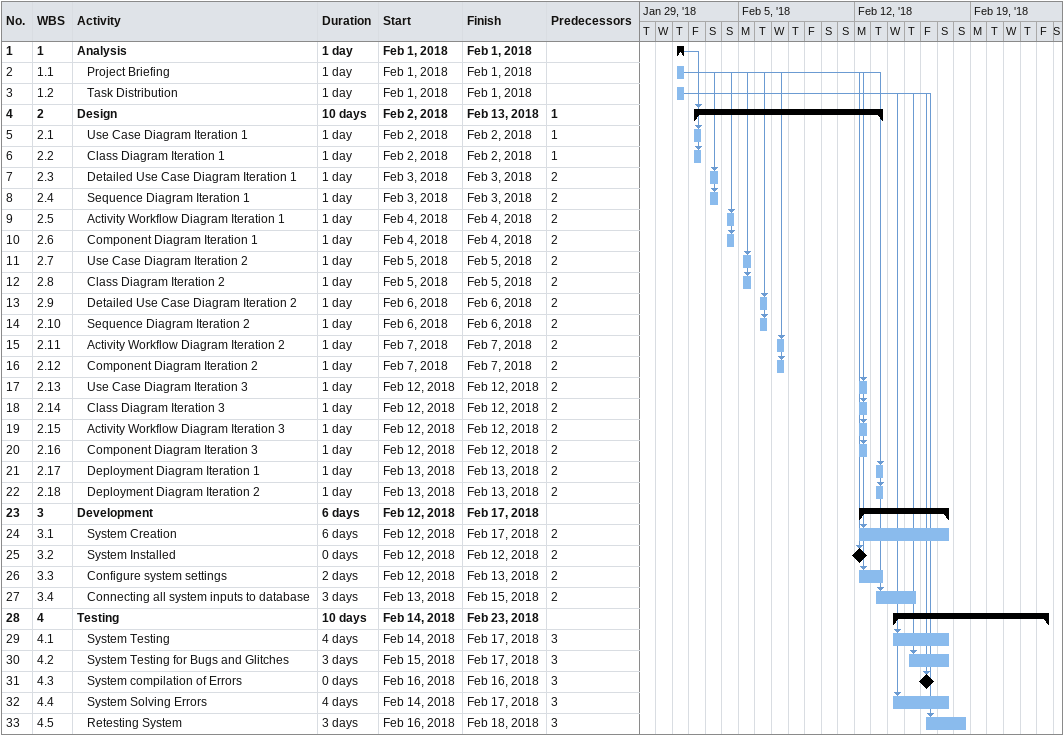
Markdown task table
| ID | WBS | Task | Duration | Start | Finish | Predecessors |
|---|---|---|---|---|---|---|
| 1 | 1 | **Analysis** | 1d | 2018-02-01 | 2018-02-01 |  |
| 2 | 1.1 | Project Briefing | 1d | 2018-02-01 | 2018-02-01 |  |
| 3 | 1.2 | Task Distribution | 1d | 2018-02-01 | 2018-02-01 |  |
| 4 | 2 | **Design** | 10d | 2018-02-02 | 2018-02-13 | 1 |
| 5 | 2.1 | Use Case Diagram Iteration 1 | 1d | 2018-02-02 | 2018-02-02 | 1 |
| 6 | 2.2 | Class Diagram Iteration 1 | 1d | 2018-02-02 | 2018-02-02 | 1 |
| 7 | 2.3 | Detailed Use Case Diagram Iteration 1 | 1d | 2018-02-03 | 2018-02-03 | 2 |
| 8 | 2.4 | Sequence Diagram Iteration 1 | 1d | 2018-02-03 | 2018-02-03 | 2 |
| 9 | 2.5 | Activity Workflow Diagram Iteration 1 | 1d | 2018-02-04 | 2018-02-04 | 2 |
| 10 | 2.6 | Component Diagram Iteration 1 | 1d | 2018-02-04 | 2018-02-04 | 2 |
| 11 | 2.7 | Use Case Diagram Iteration 2 | 1d | 2018-02-05 | 2018-02-05 | 2 |
| 12 | 2.8 | Class Diagram Iteration 2 | 1d | 2018-02-05 | 2018-02-05 | 2 |
| 13 | 2.9 | Detailed Use Case Diagram Iteration 2 | 1d | 2018-02-06 | 2018-02-06 | 2 |
| 14 | 2.10 | Sequence Diagram Iteration 2 | 1d | 2018-02-06 | 2018-02-06 | 2 |
| 15 | 2.11 | Activity Workflow Diagram Iteration 2 | 1d | 2018-02-07 | 2018-02-07 | 2 |
| 16 | 2.12 | Component Diagram Iteration 2 | 1d | 2018-02-07 | 2018-02-07 | 2 |
| 17 | 2.13 | Use Case Diagram Iteration 3 | 1d | 2018-02-12 | 2018-02-12 | 2 |
| 18 | 2.14 | Class Diagram Iteration 3 | 1d | 2018-02-12 | 2018-02-12 | 2 |
| 19 | 2.15 | Activity Workflow Diagram Iteration 3 | 1d | 2018-02-12 | 2018-02-12 | 2 |
| 20 | 2.16 | Component Diagram Iteration 3 | 1d | 2018-02-12 | 2018-02-12 | 2 |
| 21 | 2.17 | Deployment Diagram Iteration 1 | 1d | 2018-02-13 | 2018-02-13 | 2 |
| 22 | 2.18 | Deployment Diagram Iteration 2 | 1d | 2018-02-13 | 2018-02-13 | 2 |
| 23 | 3 | **Development** | 6d | 2018-02-12 | 2018-02-17 |  |
| 24 | 3.1 | System Creation | 6d | 2018-02-12 | 2018-02-17 | 2 |
| 25 | 3.2 | System Installed | 0d | 2018-02-12 | 2018-02-12 | 2 |
| 26 | 3.3 | Configure system settings | 2d | 2018-02-12 | 2018-02-13 | 2 |
| 27 | 3.4 | Connecting all system inputs to database | 3d | 2018-02-13 | 2018-02-15 | 2 |
| 28 | 4 | **Testing** | 10d | 2018-02-14 | 2018-02-23 |  |
| 29 | 4.1 | System Testing | 4d | 2018-02-14 | 2018-02-17 | 3 |
| 30 | 4.2 | System Testing for Bugs and Glitches | 3d | 2018-02-15 | 2018-02-17 | 3 |
| 31 | 4.3 | System compilation of Errors | 0d | 2018-02-16 | 2018-02-16 | 3 |
| 32 | 4.4 | System Solving Errors | 4d | 2018-02-14 | 2018-02-17 | 3 |
| 33 | 4.5 | Retesting System | 3d | 2018-02-16 | 2018-02-18 | 3 |
